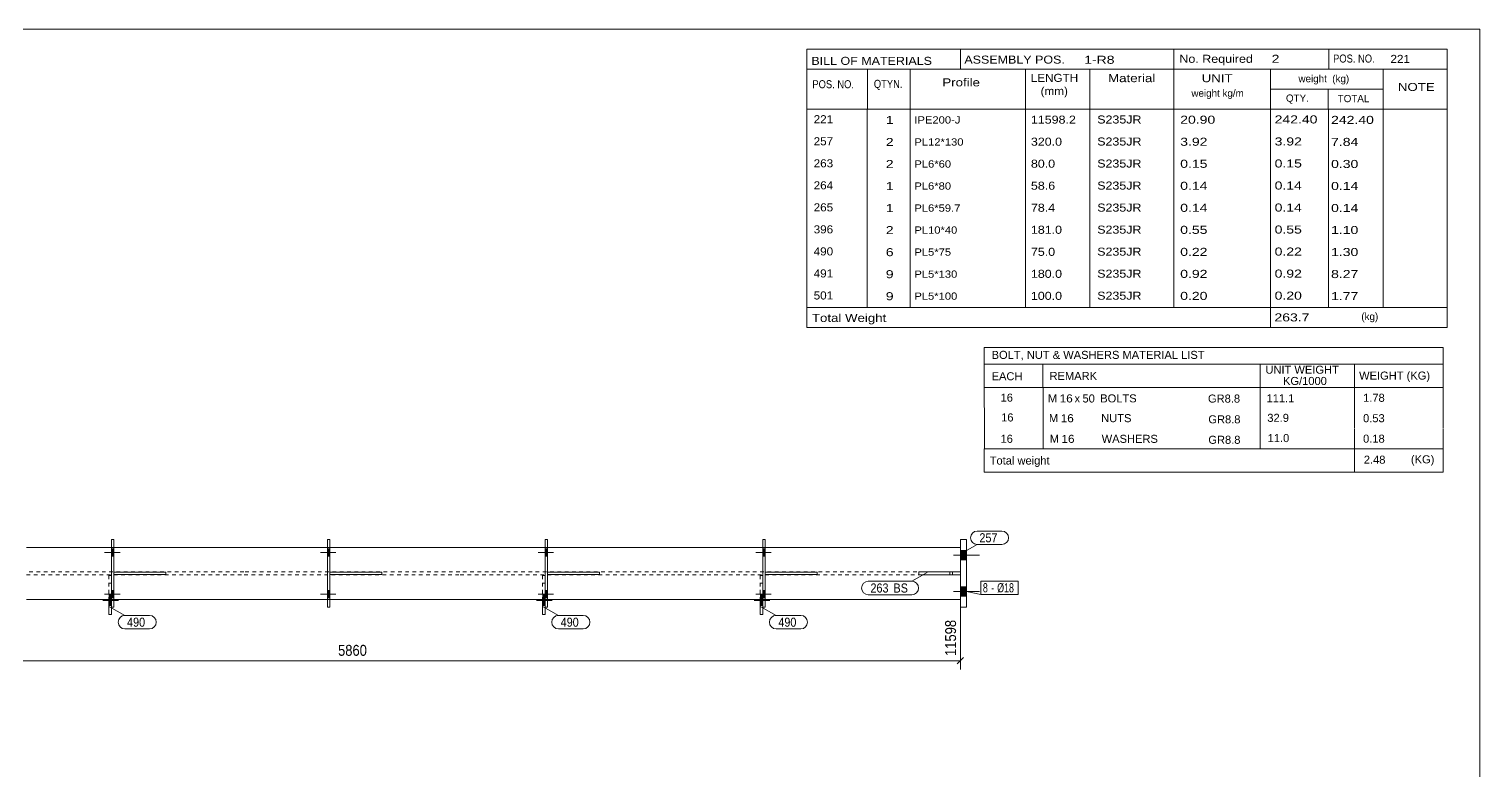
# Model space of a CAD drawing. Header units: millimetres. Extents: x 2 to 825, y 1 to 579.
# Drawn here: x 426.2 to 825, y 375.2 to 579 of the extents above; entities that cross this region are included whole.
import ezdxf

# ---------------------------------------------------------------- set-up
doc = ezdxf.new("R2010")
doc.units = ezdxf.units.MM
doc.linetypes.add('XKITLINE00', pattern=[0])
doc.linetypes.add('XKITLINE01', pattern=[4, 1, -1, 1, -1])
for name, color, linetype, lineweight in [('Bolt', 3, 'Continuous', 0), ('BoltMark', 7, 'Continuous', 0), ('Dimensions', 7, 'Continuous', 0), ('DrawingSheet', 5, 'Continuous', 0), ('OtherObjectType', 7, 'Continuous', 0), ('Part', 2, 'Continuous', 0), ('PartMark', 7, 'Continuous', 0)]:
    doc.layers.add(name, color=color, linetype=linetype, lineweight=lineweight)
doc.styles.add('ARIAL', font='ARIAL.TTF')
doc.styles.add('ARIAL_NARROW', font='ARIALN.TTF')

# ---------------------------------------------------------------- blocks, each defined once
blk = doc.blocks.new('*A62')
at = {"layer": 'Bolt'}
blk.add_hatch(color=3, dxfattribs=at).paths.add_polyline_path([(448.17, 423.46), (448.88, 423.46), (448.88, 420.65), (448.17, 420.65)], flags=17)
at = {"layer": 'Bolt', "color": 3, "linetype": 'XKITLINE00', "lineweight": 0}
for p, q in [((448.88, 423.46), (448.17, 423.46)), ((450.81, 422.05), (446.53, 422.05)), ((448.88, 420.65), (448.17, 420.65))]:
    blk.add_line(p, q, dxfattribs=at)
blk = doc.blocks.new('*A63')
at = {"layer": 'Bolt'}
for points in [[(448.88, 436.2), (449.6, 436.2), (449.6, 434.2), (448.88, 434.2)], [(448.88, 436.2), (449.6, 436.2), (449.6, 434.2), (448.88, 434.2)], [(448.88, 424.77), (449.6, 424.77), (449.6, 422.77), (448.88, 422.77)], [(448.88, 424.77), (449.6, 424.77), (449.6, 422.77), (448.88, 422.77)]]:
    blk.add_hatch(color=3, dxfattribs=at).paths.add_polyline_path(points, flags=17)
at = {"layer": 'Bolt', "color": 3, "linetype": 'XKITLINE00', "lineweight": 0}
for p, q in [((451.26, 435.2), (446.97, 435.2)), ((451.26, 435.2), (446.97, 435.2)), ((449.6, 436.2), (448.88, 436.2)), ((449.6, 436.2), (448.88, 436.2)), ((449.6, 434.2), (448.88, 434.2)), ((449.6, 434.2), (448.88, 434.2)), ((451.26, 423.77), (446.97, 423.77)), ((451.26, 423.77), (446.97, 423.77)), ((449.6, 424.77), (448.88, 424.77)), ((449.6, 424.77), (448.88, 424.77)), ((449.6, 422.77), (448.88, 422.77)), ((449.6, 422.77), (448.88, 422.77))]:
    blk.add_line(p, q, dxfattribs=at)
blk = doc.blocks.new('*A64')
at = {"layer": 'Bolt'}
for points in [[(508.24, 436.2), (508.96, 436.2), (508.96, 434.2), (508.24, 434.2)], [(508.24, 436.2), (508.96, 436.2), (508.96, 434.2), (508.24, 434.2)], [(508.24, 424.77), (508.96, 424.77), (508.96, 422.77), (508.24, 422.77)], [(508.24, 424.77), (508.96, 424.77), (508.96, 422.77), (508.24, 422.77)]]:
    blk.add_hatch(color=3, dxfattribs=at).paths.add_polyline_path(points, flags=17)
at = {"layer": 'Bolt', "color": 3, "linetype": 'XKITLINE00', "lineweight": 0}
for p, q in [((510.61, 435.2), (506.33, 435.2)), ((510.61, 435.2), (506.33, 435.2)), ((508.96, 436.2), (508.24, 436.2)), ((508.96, 436.2), (508.24, 436.2)), ((508.96, 434.2), (508.24, 434.2)), ((508.96, 434.2), (508.24, 434.2)), ((510.61, 423.77), (506.33, 423.77)), ((510.61, 423.77), (506.33, 423.77)), ((508.96, 424.77), (508.24, 424.77)), ((508.96, 424.77), (508.24, 424.77)), ((508.96, 422.77), (508.24, 422.77)), ((508.96, 422.77), (508.24, 422.77))]:
    blk.add_line(p, q, dxfattribs=at)
blk = doc.blocks.new('*A65')
at = {"layer": 'Bolt'}
blk.add_hatch(color=3, dxfattribs=at).paths.add_polyline_path([(567.34, 423.46), (568.06, 423.46), (568.06, 420.65), (567.34, 420.65)], flags=17)
at = {"layer": 'Bolt', "color": 3, "linetype": 'XKITLINE00', "lineweight": 0}
for p, q in [((568.06, 423.46), (567.34, 423.46)), ((569.98, 422.05), (565.7, 422.05)), ((568.06, 420.65), (567.34, 420.65))]:
    blk.add_line(p, q, dxfattribs=at)
blk = doc.blocks.new('*A66')
at = {"layer": 'Bolt'}
for points in [[(568.06, 436.2), (568.77, 436.2), (568.77, 434.2), (568.06, 434.2)], [(568.06, 436.2), (568.77, 436.2), (568.77, 434.2), (568.06, 434.2)], [(568.06, 424.77), (568.77, 424.77), (568.77, 422.77), (568.06, 422.77)], [(568.06, 424.77), (568.77, 424.77), (568.77, 422.77), (568.06, 422.77)]]:
    blk.add_hatch(color=3, dxfattribs=at).paths.add_polyline_path(points, flags=17)
at = {"layer": 'Bolt', "color": 3, "linetype": 'XKITLINE00', "lineweight": 0}
for p, q in [((570.43, 435.2), (566.14, 435.2)), ((570.43, 435.2), (566.14, 435.2)), ((568.77, 436.2), (568.06, 436.2)), ((568.77, 436.2), (568.06, 436.2)), ((568.77, 434.2), (568.06, 434.2)), ((568.77, 434.2), (568.06, 434.2)), ((570.43, 423.77), (566.14, 423.77)), ((570.43, 423.77), (566.14, 423.77)), ((568.77, 424.77), (568.06, 424.77)), ((568.77, 424.77), (568.06, 424.77)), ((568.77, 422.77), (568.06, 422.77)), ((568.77, 422.77), (568.06, 422.77))]:
    blk.add_line(p, q, dxfattribs=at)
blk = doc.blocks.new('*A67')
at = {"layer": 'Bolt'}
blk.add_hatch(color=3, dxfattribs=at).paths.add_polyline_path([(627.16, 423.46), (627.87, 423.46), (627.87, 420.65), (627.16, 420.65)], flags=17)
at = {"layer": 'Bolt', "color": 3, "linetype": 'XKITLINE00', "lineweight": 0}
for p, q in [((627.87, 423.46), (627.16, 423.46)), ((629.8, 422.05), (625.51, 422.05)), ((627.87, 420.65), (627.16, 420.65))]:
    blk.add_line(p, q, dxfattribs=at)
blk = doc.blocks.new('*A68')
at = {"layer": 'Bolt'}
for points in [[(627.87, 436.2), (628.58, 436.2), (628.58, 434.2), (627.87, 434.2)], [(627.87, 436.2), (628.58, 436.2), (628.58, 434.2), (627.87, 434.2)], [(627.87, 424.77), (628.58, 424.77), (628.58, 422.77), (627.87, 422.77)], [(627.87, 424.77), (628.58, 424.77), (628.58, 422.77), (627.87, 422.77)]]:
    blk.add_hatch(color=3, dxfattribs=at).paths.add_polyline_path(points, flags=17)
at = {"layer": 'Bolt', "color": 3, "linetype": 'XKITLINE00', "lineweight": 0}
for p, q in [((630.24, 435.2), (625.96, 435.2)), ((630.24, 435.2), (625.96, 435.2)), ((628.58, 436.2), (627.87, 436.2)), ((628.58, 436.2), (627.87, 436.2)), ((628.58, 434.2), (627.87, 434.2)), ((628.58, 434.2), (627.87, 434.2)), ((630.24, 423.77), (625.96, 423.77)), ((630.24, 423.77), (625.96, 423.77)), ((628.58, 424.77), (627.87, 424.77)), ((628.58, 424.77), (627.87, 424.77)), ((628.58, 422.77), (627.87, 422.77)), ((628.58, 422.77), (627.87, 422.77))]:
    blk.add_line(p, q, dxfattribs=at)
blk = doc.blocks.new('*A69')
at = {"layer": 'Bolt'}
for points in [[(683.92, 433.2), (682.21, 433.2), (682.21, 435.77), (683.92, 435.77)], [(683.92, 433.2), (682.21, 433.2), (682.21, 435.77), (683.92, 435.77)], [(683.92, 433.2), (682.21, 433.2), (682.21, 435.77), (683.92, 435.77)], [(683.92, 433.2), (682.21, 433.2), (682.21, 435.77), (683.92, 435.77)], [(683.92, 423.2), (682.21, 423.2), (682.21, 425.77), (683.92, 425.77)], [(683.92, 423.2), (682.21, 423.2), (682.21, 425.77), (683.92, 425.77)], [(683.92, 423.2), (682.21, 423.2), (682.21, 425.77), (683.92, 425.77)], [(683.92, 423.2), (682.21, 423.2), (682.21, 425.77), (683.92, 425.77)]]:
    blk.add_hatch(color=3, dxfattribs=at).paths.add_polyline_path(points, flags=17)
at = {"layer": 'Bolt', "color": 3, "linetype": 'XKITLINE00', "lineweight": 0}
for p, q in [((683.92, 435.77), (682.21, 435.77)), ((683.92, 435.77), (682.21, 435.77)), ((683.92, 435.77), (682.21, 435.77)), ((683.92, 435.77), (682.21, 435.77)), ((687.49, 434.48), (680.35, 434.48)), ((687.49, 434.48), (680.35, 434.48)), ((687.49, 434.48), (680.35, 434.48)), ((687.49, 434.48), (680.35, 434.48)), ((683.92, 433.2), (682.21, 433.2)), ((683.92, 433.2), (682.21, 433.2)), ((683.92, 433.2), (682.21, 433.2)), ((683.92, 433.2), (682.21, 433.2)), ((687.49, 424.48), (680.35, 424.48)), ((687.49, 424.48), (680.35, 424.48)), ((687.49, 424.48), (680.35, 424.48)), ((687.49, 424.48), (680.35, 424.48)), ((683.92, 425.77), (682.21, 425.77)), ((683.92, 425.77), (682.21, 425.77)), ((683.92, 425.77), (682.21, 425.77)), ((683.92, 425.77), (682.21, 425.77)), ((683.92, 423.2), (682.21, 423.2)), ((683.92, 423.2), (682.21, 423.2)), ((683.92, 423.2), (682.21, 423.2)), ((683.92, 423.2), (682.21, 423.2))]:
    blk.add_line(p, q, dxfattribs=at)
blk = doc.blocks.new('*A71')
at = {"layer": 'Part', "color": 2, "linetype": 'XKITLINE00', "lineweight": 0}
for p, q in [((448.88, 436.62), (425.6, 436.62)), ((485.31, 436.62), (449.6, 436.62)), ((508.24, 436.62), (485.41, 436.62)), ((544.67, 436.62), (508.96, 436.62)), ((568.06, 436.62), (544.77, 436.62)), ((604.48, 436.62), (568.77, 436.62)), ((627.87, 436.62), (604.58, 436.62)), ((682.21, 436.62), (628.58, 436.62)), ((448.88, 422.34), (425.6, 422.34)), ((485.31, 422.34), (449.6, 422.34)), ((508.24, 422.34), (485.41, 422.34)), ((544.67, 422.34), (508.96, 422.34)), ((568.06, 422.34), (544.77, 422.34)), ((604.48, 422.34), (568.77, 422.34)), ((627.87, 422.34), (604.58, 422.34)), ((628.58, 422.34), (682.21, 422.34))]:
    blk.add_line(p, q, dxfattribs=at)
at = {"layer": 'Part', "color": 7, "linetype": 'XKITLINE01', "lineweight": 0}
for p, q in [((449.6, 436.62), (448.88, 436.62)), ((508.96, 436.62), (508.24, 436.62)), ((568.77, 436.62), (568.06, 436.62)), ((628.58, 436.62), (627.87, 436.62)), ((682.21, 422.34), (682.21, 436.62)), ((485.31, 429.88), (425.6, 429.88)), ((425.6, 429.08), (485.31, 429.08)), ((544.67, 429.88), (485.41, 429.88)), ((485.41, 429.08), (544.67, 429.08)), ((604.48, 429.88), (544.77, 429.88)), ((544.77, 429.08), (604.48, 429.08)), ((682.21, 429.88), (604.58, 429.88)), ((604.58, 429.08), (682.21, 429.08)), ((449.6, 422.34), (448.88, 422.34)), ((508.96, 422.34), (508.24, 422.34)), ((568.77, 422.34), (568.06, 422.34)), ((628.58, 422.34), (627.87, 422.34))]:
    blk.add_line(p, q, dxfattribs=at)
blk = doc.blocks.new('*A85')
at = {"layer": 'Part', "color": 7, "linetype": 'XKITLINE01', "lineweight": 0}
for p, q in [((448.88, 428.91), (448.17, 428.91)), ((448.17, 428.91), (448.17, 422.34)), ((448.17, 426.77), (448.88, 426.77)), ((448.88, 420.2), (448.88, 428.91))]:
    blk.add_line(p, q, dxfattribs=at)
at = {"layer": 'Part', "color": 2, "linetype": 'XKITLINE00', "lineweight": 0}
for p, q in [((448.17, 418.2), (448.17, 422.34)), ((448.88, 418.2), (448.88, 420.2)), ((448.88, 418.2), (448.17, 418.2))]:
    blk.add_line(p, q, dxfattribs=at)
blk = doc.blocks.new('*A86')
at = {"layer": 'Part', "color": 2, "linetype": 'XKITLINE00', "lineweight": 0}
for p, q in [((449.6, 429.84), (463.88, 429.84)), ((463.88, 429.12), (449.6, 429.12)), ((463.88, 429.12), (463.88, 429.84))]:
    blk.add_line(p, q, dxfattribs=at)
at = {"layer": 'Part', "color": 7, "linetype": 'XKITLINE01', "lineweight": 0}
blk.add_line((449.6, 429.12), (449.6, 429.84), dxfattribs=at)
blk.add_line((449.6, 429.12), (449.6, 429.84), dxfattribs=at)
blk = doc.blocks.new('*A87')
at = {"layer": 'Part', "color": 2, "linetype": 'XKITLINE00', "lineweight": 0}
for p, q in [((448.88, 420.2), (448.88, 438.77)), ((448.88, 438.77), (449.6, 438.77)), ((449.6, 438.77), (449.6, 420.2)), ((449.6, 420.2), (448.88, 420.2))]:
    blk.add_line(p, q, dxfattribs=at)
blk = doc.blocks.new('*A88')
at = {"layer": 'Part', "color": 2, "linetype": 'XKITLINE00', "lineweight": 0}
for p, q in [((508.96, 429.84), (523.24, 429.84)), ((523.24, 429.12), (508.96, 429.12)), ((523.24, 429.12), (523.24, 429.84))]:
    blk.add_line(p, q, dxfattribs=at)
at = {"layer": 'Part', "color": 7, "linetype": 'XKITLINE01', "lineweight": 0}
blk.add_line((508.96, 429.12), (508.96, 429.84), dxfattribs=at)
blk.add_line((508.96, 429.12), (508.96, 429.84), dxfattribs=at)
blk = doc.blocks.new('*A89')
at = {"layer": 'Part', "color": 2, "linetype": 'XKITLINE00', "lineweight": 0}
for p, q in [((508.24, 420.2), (508.24, 438.77)), ((508.24, 438.77), (508.96, 438.77)), ((508.96, 438.77), (508.96, 420.2)), ((508.96, 420.2), (508.24, 420.2))]:
    blk.add_line(p, q, dxfattribs=at)
blk = doc.blocks.new('*A90')
at = {"layer": 'Part', "color": 7, "linetype": 'XKITLINE01', "lineweight": 0}
for p, q in [((568.06, 428.91), (567.34, 428.91)), ((567.34, 428.91), (567.34, 422.34)), ((567.34, 426.77), (568.06, 426.77)), ((568.06, 420.2), (568.06, 428.91))]:
    blk.add_line(p, q, dxfattribs=at)
at = {"layer": 'Part', "color": 2, "linetype": 'XKITLINE00', "lineweight": 0}
for p, q in [((567.34, 418.2), (567.34, 422.34)), ((568.06, 418.2), (568.06, 420.2)), ((568.06, 418.2), (567.34, 418.2))]:
    blk.add_line(p, q, dxfattribs=at)
blk = doc.blocks.new('*A91')
at = {"layer": 'Part', "color": 2, "linetype": 'XKITLINE00', "lineweight": 0}
for p, q in [((568.77, 429.84), (583.06, 429.84)), ((583.06, 429.12), (568.77, 429.12)), ((583.06, 429.12), (583.06, 429.84))]:
    blk.add_line(p, q, dxfattribs=at)
at = {"layer": 'Part', "color": 7, "linetype": 'XKITLINE01', "lineweight": 0}
blk.add_line((568.77, 429.12), (568.77, 429.84), dxfattribs=at)
blk.add_line((568.77, 429.12), (568.77, 429.84), dxfattribs=at)
blk = doc.blocks.new('*A92')
at = {"layer": 'Part', "color": 2, "linetype": 'XKITLINE00', "lineweight": 0}
for p, q in [((568.06, 420.2), (568.06, 438.77)), ((568.06, 438.77), (568.77, 438.77)), ((568.77, 438.77), (568.77, 420.2)), ((568.77, 420.2), (568.06, 420.2))]:
    blk.add_line(p, q, dxfattribs=at)
blk = doc.blocks.new('*A93')
at = {"layer": 'Part', "color": 7, "linetype": 'XKITLINE01', "lineweight": 0}
for p, q in [((627.87, 428.91), (627.16, 428.91)), ((627.16, 428.91), (627.16, 422.34)), ((627.16, 426.77), (627.87, 426.77)), ((627.87, 420.2), (627.87, 428.91))]:
    blk.add_line(p, q, dxfattribs=at)
at = {"layer": 'Part', "color": 2, "linetype": 'XKITLINE00', "lineweight": 0}
for p, q in [((627.16, 418.2), (627.16, 422.34)), ((627.87, 418.2), (627.87, 420.2)), ((627.87, 418.2), (627.16, 418.2))]:
    blk.add_line(p, q, dxfattribs=at)
blk = doc.blocks.new('*A94')
at = {"layer": 'Part', "color": 2, "linetype": 'XKITLINE00', "lineweight": 0}
for p, q in [((628.58, 429.84), (642.87, 429.84)), ((642.87, 429.12), (628.58, 429.12)), ((642.87, 429.12), (642.87, 429.84))]:
    blk.add_line(p, q, dxfattribs=at)
at = {"layer": 'Part', "color": 7, "linetype": 'XKITLINE01', "lineweight": 0}
blk.add_line((628.58, 429.12), (628.58, 429.84), dxfattribs=at)
blk.add_line((628.58, 429.12), (628.58, 429.84), dxfattribs=at)
blk = doc.blocks.new('*A95')
at = {"layer": 'Part', "color": 2, "linetype": 'XKITLINE00', "lineweight": 0}
for p, q in [((627.87, 420.2), (627.87, 438.77)), ((627.87, 438.77), (628.58, 438.77)), ((628.58, 438.77), (628.58, 420.2)), ((628.58, 420.2), (627.87, 420.2))]:
    blk.add_line(p, q, dxfattribs=at)
blk = doc.blocks.new('*A96')
at = {"layer": 'Part', "color": 7, "linetype": 'XKITLINE01', "lineweight": 0}
for p, q in [((670.78, 429.05), (670.78, 429.91)), ((682.21, 429.91), (670.78, 429.91)), ((682.21, 429.05), (670.78, 429.05)), ((679.35, 429.05), (679.35, 429.91)), ((680.06, 429.05), (680.06, 429.91)), ((682.21, 429.05), (682.21, 429.91))]:
    blk.add_line(p, q, dxfattribs=at)
blk = doc.blocks.new('*A98')
at = {"layer": 'Part', "color": 2, "linetype": 'XKITLINE00', "lineweight": 0}
for p, q in [((670.78, 429.91), (682.21, 429.91)), ((670.78, 429.05), (670.78, 429.91)), ((682.21, 429.05), (670.78, 429.05)), ((679.35, 429.91), (679.35, 429.05)), ((682.21, 429.91), (682.21, 429.05))]:
    blk.add_line(p, q, dxfattribs=at)
at = {"layer": 'Part', "color": 7, "linetype": 'XKITLINE01', "lineweight": 0}
blk.add_line((680.06, 429.05), (680.06, 429.91), dxfattribs=at)
blk = doc.blocks.new('*A99')
at = {"layer": 'Part', "color": 2, "linetype": 'XKITLINE00', "lineweight": 0}
for p, q in [((683.92, 438.77), (682.21, 438.77)), ((682.21, 438.77), (682.21, 420.2)), ((683.92, 420.2), (683.92, 438.77)), ((682.21, 420.2), (683.92, 420.2))]:
    blk.add_line(p, q, dxfattribs=at)
blk = doc.blocks.new('*A123')
at = {"layer": 'DrawingSheet', "color": 5, "linetype": 'XKITLINE00', "lineweight": 0}
for p, q in [((825, 579), (5, 579)), ((825, 5), (825, 579))]:
    blk.add_line(p, q, dxfattribs=at)
blk = doc.blocks.new('*A124')
at = {"layer": 'OtherObjectType', "color": 7, "linetype": 'XKITLINE00', "lineweight": 0}
for p, q in [((688.76, 491.55), (688.75, 480.55)), ((688.76, 491.55), (814.88, 491.55)), ((814.88, 491.55), (814.88, 480.55)), ((688.75, 486.9), (814.88, 486.9)), ((704.87, 486.91), (704.87, 480.55)), ((764.57, 486.91), (764.57, 480.55)), ((790.47, 486.89), (790.47, 480.55)), ((688.76, 480.52), (688.76, 475.02)), ((688.77, 480.55), (814.88, 480.55)), ((704.92, 480.55), (704.92, 474.93)), ((764.57, 480.55), (764.57, 474.93)), ((790.5, 480.55), (790.5, 475.05)), ((814.88, 480.55), (814.88, 475.05)), ((688.79, 474.93), (688.79, 469.32)), ((704.95, 474.93), (704.95, 469.31)), ((764.57, 474.93), (764.57, 469.31)), ((790.5, 474.93), (790.5, 469.43)), ((814.88, 474.93), (814.88, 469.43)), ((688.79, 469.3), (688.79, 463.73)), ((704.95, 469.31), (704.95, 463.69)), ((764.57, 469.31), (764.57, 463.69)), ((790.5, 469.31), (790.5, 463.7)), ((814.88, 469.31), (814.88, 463.7)), ((814.88, 463.7), (688.75, 463.73)), ((688.78, 463.69), (688.78, 457.29)), ((688.85, 463.69), (814.87, 463.69)), ((790.5, 463.66), (790.5, 457.24)), ((814.87, 463.66), (814.87, 457.25)), ((688.77, 457.25), (814.87, 457.25))]:
    blk.add_line(p, q, dxfattribs=at)
at = {"layer": 'OtherObjectType', "color": 7, "style": 'ARIAL_NARROW'}
for s, width, p in [('BOLT, NUT & WASHERS MATERIAL LIST', 1.211571, (690.79, 488.39)), ('UNIT WEIGHT', 1.211571, (766.03, 484.32)), ('EACH', 1.211571, (690.78, 482.52)), ('REMARK', 1.211571, (706.7, 482.61)), (' KG/1000', 1.211571, (770.02, 481.23)), ('WEIGHT (KG)', 1.211571, (791.78, 482.7)), ('16', 1.211571, (693.26, 476.65)), ('M', 1.211571, (706.26, 476.45)), ('16', 1.275, (709.5, 476.43)), ('50', 1.211571, (715.76, 476.42)), ('BOLTS', 1.211571, (720.63, 476.44)), ('GR8.8', 1.211571, (750.25, 476.39)), ('111.1', 1.211571, (766.34, 476.48)), ('1.78', 1.211571, (792.87, 476.61)), ('x', 1.211571, (713.58, 476.43)), ('16', 1.211571, (693.4, 471.21)), ('M', 1.211571, (706.54, 471.01)), ('16', 1.275, (709.78, 470.99)), ('NUTS', 1.211571, (720.91, 471.01)), ('GR8.8', 1.211571, (750.35, 470.69)), ('32.9', 1.211571, (766.56, 471.1)), ('0.53', 1.211571, (792.87, 470.99)), ('16', 1.211571, (693.24, 465.34)), ('M', 1.211571, (706.76, 465.34)), ('16', 1.275, (710, 465.32)), ('WASHERS', 1.211571, (721.04, 465.33)), ('GR8.8', 1.211571, (750.35, 465.07)), ('11.0', 1.211571, (766.64, 465.54)), ('0.18', 1.211571, (792.87, 465.38)), ('Total weight', 1.211571, (690.26, 459.37)), ('2.48', 1.211571, (793.07, 459.6)), ('(KG)', 1.211571, (806.02, 459.7))]:
    blk.add_text(s, height=2.2, dxfattribs=dict(at, width=width)).set_placement(p)
blk = doc.blocks.new('*A129')
at = {"layer": 'OtherObjectType', "color": 7, "linetype": 'XKITLINE00', "lineweight": 0}
for p, q in [((639.98, 573.5), (815.98, 573.5)), ((639.98, 573.5), (639.98, 562.5)), ((682.26, 573.42), (682.26, 567.87)), ((740.85, 568), (740.85, 573.5)), ((783.43, 567.96), (783.43, 573.42)), ((815.98, 568), (815.98, 573.5)), ((639.98, 568), (815.98, 568)), ((656.64, 568), (656.64, 557)), ((668.4, 567.98), (668.4, 557.03)), ((700.12, 567.99), (700.13, 557)), ((717.78, 567.98), (717.78, 557)), ((740.85, 567.98), (740.85, 557)), ((767.43, 568), (767.43, 557)), ((798.42, 568), (798.42, 557)), ((815.98, 568), (815.98, 562.5)), ((639.98, 562.5), (639.98, 557)), ((767.45, 562.52), (798.45, 562.52)), ((783.28, 562.52), (783.28, 557)), ((815.98, 562.5), (815.98, 557)), ((639.98, 557), (815.98, 557)), ((639.98, 557), (639.98, 550.95)), ((656.63, 557), (656.63, 550.95)), ((668.44, 556.99), (668.44, 550.95)), ((700.12, 557), (700.11, 550.95)), ((717.79, 557), (717.79, 550.95)), ((740.87, 557), (740.87, 550.95)), ((767.44, 557), (767.44, 550.95)), ((783.33, 556.95), (783.33, 550.95)), ((798.43, 557), (798.43, 550.95)), ((815.98, 557), (815.98, 550.95)), ((639.98, 550.95), (639.98, 544.9)), ((656.63, 550.95), (656.63, 544.9)), ((668.44, 550.94), (668.44, 544.9)), ((700.12, 550.95), (700.11, 544.9)), ((717.79, 550.95), (717.79, 544.9)), ((740.87, 550.95), (740.87, 544.9)), ((767.44, 550.95), (767.44, 544.9)), ((783.33, 550.9), (783.33, 544.9)), ((798.43, 550.95), (798.43, 544.9)), ((815.98, 550.95), (815.98, 544.9)), ((639.98, 544.9), (639.98, 538.85)), ((656.63, 544.9), (656.63, 538.85)), ((668.44, 544.89), (668.44, 538.85)), ((700.12, 544.9), (700.11, 538.85)), ((717.79, 544.9), (717.79, 538.85)), ((740.87, 544.9), (740.87, 538.85)), ((767.44, 544.9), (767.44, 538.85)), ((783.33, 544.85), (783.33, 538.85)), ((798.43, 544.9), (798.43, 538.85)), ((815.98, 544.9), (815.98, 538.85)), ((639.98, 538.85), (639.98, 532.8)), ((656.63, 538.85), (656.63, 532.8)), ((668.44, 538.84), (668.44, 532.8)), ((700.12, 538.85), (700.11, 532.8)), ((717.79, 538.85), (717.79, 532.8)), ((740.87, 538.85), (740.87, 532.8)), ((767.44, 538.85), (767.44, 532.8)), ((783.33, 538.8), (783.33, 532.8)), ((798.43, 538.85), (798.43, 532.8)), ((815.98, 538.85), (815.98, 532.8)), ((639.98, 532.8), (639.98, 526.75)), ((656.63, 532.8), (656.63, 526.75)), ((668.44, 532.79), (668.44, 526.75)), ((700.12, 532.8), (700.11, 526.75)), ((717.79, 532.8), (717.79, 526.75)), ((740.87, 532.8), (740.87, 526.75)), ((767.44, 532.8), (767.44, 526.75)), ((783.33, 532.75), (783.33, 526.75)), ((798.43, 532.8), (798.43, 526.75)), ((815.98, 532.8), (815.98, 526.75)), ((639.98, 526.75), (639.98, 520.7)), ((656.63, 526.75), (656.63, 520.7)), ((668.44, 526.74), (668.44, 520.7)), ((700.12, 526.75), (700.11, 520.7)), ((717.79, 526.75), (717.79, 520.7)), ((740.87, 526.75), (740.87, 520.7)), ((767.44, 526.75), (767.44, 520.7)), ((783.33, 526.7), (783.33, 520.7)), ((798.43, 526.75), (798.43, 520.7)), ((815.98, 526.75), (815.98, 520.7)), ((639.98, 520.7), (639.98, 514.65)), ((656.63, 520.7), (656.63, 514.65)), ((668.44, 520.69), (668.44, 514.65)), ((700.12, 520.7), (700.11, 514.65)), ((717.79, 520.7), (717.79, 514.65)), ((740.87, 520.7), (740.87, 514.65)), ((767.44, 520.7), (767.44, 514.65)), ((783.33, 520.65), (783.33, 514.65)), ((798.43, 520.7), (798.43, 514.65)), ((815.98, 520.7), (815.98, 514.65)), ((639.98, 514.65), (639.98, 508.6)), ((656.63, 514.65), (656.63, 508.6)), ((668.44, 514.64), (668.44, 508.6)), ((700.12, 514.65), (700.11, 508.6)), ((717.79, 514.65), (717.79, 508.6)), ((740.87, 514.65), (740.87, 508.6)), ((767.44, 514.65), (767.44, 508.6)), ((783.33, 514.6), (783.33, 508.6)), ((798.43, 514.65), (798.43, 508.6)), ((815.98, 514.65), (815.98, 508.6)), ((639.98, 508.6), (639.98, 502.55)), ((656.63, 508.6), (656.63, 502.55)), ((668.44, 508.59), (668.44, 502.55)), ((700.12, 508.6), (700.11, 502.55)), ((717.79, 508.6), (717.79, 502.55)), ((740.87, 508.6), (740.87, 502.55)), ((767.44, 508.6), (767.44, 502.55)), ((783.33, 508.55), (783.33, 502.55)), ((798.43, 508.6), (798.43, 502.55)), ((815.98, 508.6), (815.98, 502.55)), ((639.98, 502.55), (815.98, 502.55)), ((639.98, 502.55), (639.98, 497.05)), ((767.44, 502.55), (767.44, 497.05)), ((815.98, 502.55), (815.98, 497.05)), ((639.98, 497.05), (815.98, 497.05))]:
    blk.add_line(p, q, dxfattribs=at)
at = {"layer": 'OtherObjectType', "color": 7, "style": 'ARIAL_NARROW'}
for s, height, width, p in [('BILL OF MATERIALS', 2.2, 1.36, (641.25, 569.16)), ('ASSEMBLY POS.', 2.2, 1.36, (683.3, 569.5)), ('1-R8', 2.2, 1.525501, (716.23, 569.46)), ('No. Required', 2.2, 1.36, (742.39, 569.72)), ('2', 2.2, 1.525501, (767.75, 569.72)), ('POS. NO.', 2.2, 1.02, (784.63, 569.79)), ('221', 2.2, 1.270501, (800.4, 569.69)), ('LENGTH', 2.2, 1.275, (701.54, 564.49)), ('Material', 2.2, 1.445, (722.81, 564.41)), ('UNIT', 2.2, 1.445, (748.52, 564.4)), ('weight  (kg)', 1.98, 1.19, (775.11, 564.39)), ('POS. NO.', 2.2, 1.02, (641.53, 562.74)), ('QTYN.', 2.2, 1.02, (658.42, 562.84)), ('Profile', 2.2, 1.445, (677.26, 563.25)), ('(mm)', 2.2, 1.275, (704.26, 560.86)), ('weight kg/m', 1.98, 1.19, (745.69, 560.4)), ('NOTE', 2.2, 1.445, (802.44, 561.99)), ('QTY.', 1.98, 1.19, (771.68, 559.03)), ('TOTAL', 1.98, 1.19, (785.9, 558.91)), ('221', 2.2, 1.270501, (641.89, 553.12)), ('1', 2.2, 1.525501, (661.71, 552.91)), ('IPE200-J', 1.98, 1.355501, (669.56, 553.04)), ('11598.2', 2.2, 1.355501, (701.59, 553.01)), ('S235JR', 2.2, 1.355501, (719.81, 553.05)), ('20.90', 2.2, 1.525501, (742.62, 552.99)), ('242.40', 2.2, 1.525501, (768.57, 553.07)), ('242.40', 2.2, 1.525501, (784.08, 552.94)), ('257', 2.2, 1.270501, (641.89, 547.07)), ('2', 2.2, 1.525501, (661.71, 546.86)), ('PL12*130', 1.98, 1.355501, (669.56, 546.99)), ('320.0', 2.2, 1.355501, (701.59, 546.96)), ('S235JR', 2.2, 1.355501, (719.81, 547)), ('3.92', 2.2, 1.525501, (742.62, 546.94)), ('3.92', 2.2, 1.525501, (768.57, 547.02)), ('7.84', 2.2, 1.525501, (784.08, 546.89)), ('263', 2.2, 1.270501, (641.89, 541.02)), ('2', 2.2, 1.525501, (661.71, 540.81)), ('PL6*60', 1.98, 1.355501, (669.56, 540.94)), ('80.0', 2.2, 1.355501, (701.59, 540.91)), ('S235JR', 2.2, 1.355501, (719.81, 540.95)), ('0.15', 2.2, 1.525501, (742.62, 540.89)), ('0.15', 2.2, 1.525501, (768.57, 540.97)), ('0.30', 2.2, 1.525501, (784.08, 540.84)), ('264', 2.2, 1.270501, (641.89, 534.97)), ('1', 2.2, 1.525501, (661.71, 534.76)), ('PL6*80', 1.98, 1.355501, (669.56, 534.89)), ('58.6', 2.2, 1.355501, (701.59, 534.86)), ('S235JR', 2.2, 1.355501, (719.81, 534.9)), ('0.14', 2.2, 1.525501, (742.62, 534.84)), ('0.14', 2.2, 1.525501, (768.57, 534.92)), ('0.14', 2.2, 1.525501, (784.08, 534.79)), ('265', 2.2, 1.270501, (641.89, 528.92)), ('1', 2.2, 1.525501, (661.71, 528.71)), ('PL6*59.7', 1.98, 1.355501, (669.56, 528.84)), ('78.4', 2.2, 1.355501, (701.59, 528.81)), ('S235JR', 2.2, 1.355501, (719.81, 528.85)), ('0.14', 2.2, 1.525501, (742.62, 528.79)), ('0.14', 2.2, 1.525501, (768.57, 528.87)), ('0.14', 2.2, 1.525501, (784.08, 528.74)), ('396', 2.2, 1.270501, (641.89, 522.87)), ('2', 2.2, 1.525501, (661.71, 522.66)), ('PL10*40', 1.98, 1.355501, (669.56, 522.79)), ('181.0', 2.2, 1.355501, (701.59, 522.76)), ('S235JR', 2.2, 1.355501, (719.81, 522.8)), ('0.55', 2.2, 1.525501, (742.62, 522.74)), ('0.55', 2.2, 1.525501, (768.57, 522.82)), ('1.10', 2.2, 1.525501, (784.08, 522.69)), ('490', 2.2, 1.270501, (641.89, 516.82)), ('6', 2.2, 1.525501, (661.71, 516.61)), ('PL5*75', 1.98, 1.355501, (669.56, 516.74)), ('75.0', 2.2, 1.355501, (701.59, 516.71)), ('S235JR', 2.2, 1.355501, (719.81, 516.75)), ('0.22', 2.2, 1.525501, (742.62, 516.69)), ('0.22', 2.2, 1.525501, (768.57, 516.77)), ('1.30', 2.2, 1.525501, (784.08, 516.64)), ('491', 2.2, 1.270501, (641.89, 510.77)), ('9', 2.2, 1.525501, (661.71, 510.56)), ('PL5*130', 1.98, 1.355501, (669.56, 510.69)), ('180.0', 2.2, 1.355501, (701.59, 510.66)), ('S235JR', 2.2, 1.355501, (719.81, 510.7)), ('0.92', 2.2, 1.525501, (742.62, 510.64)), ('0.92', 2.2, 1.525501, (768.57, 510.72)), ('8.27', 2.2, 1.525501, (784.08, 510.59)), ('501', 2.2, 1.270501, (641.89, 504.72)), ('9', 2.2, 1.525501, (661.71, 504.51)), ('PL5*100', 1.98, 1.355501, (669.56, 504.64)), ('100.0', 2.2, 1.355501, (701.59, 504.61)), ('S235JR', 2.2, 1.355501, (719.81, 504.65)), ('0.20', 2.2, 1.525501, (742.62, 504.59)), ('0.20', 2.2, 1.525501, (768.57, 504.67)), ('1.77', 2.2, 1.525501, (784.08, 504.54)), ('Total Weight', 2.2, 1.445, (641.4, 498.54)), ('263.7', 2.2, 1.525501, (768.52, 498.69)), ('(kg)', 1.98, 1.19, (792.4, 499.06))]:
    blk.add_text(s, height=height, dxfattribs=dict(at, width=width)).set_placement(p)
blk = doc.blocks.new('*A206')
at = {"layer": 'Dimensions', "color": 7, "linetype": 'XKITLINE00', "lineweight": 0}
for p, q in [((349.05, 428.88), (349.05, 403.08)), ((682.21, 421.34), (682.21, 403.08)), ((349.9, 406.33), (348.2, 404.63)), ((349.05, 405.48), (682.21, 405.48)), ((683.06, 406.33), (681.36, 404.63))]:
    blk.add_line(p, q, dxfattribs=at)
at = {"layer": 'Dimensions', "color": 3}
for p in [(349.05, 405.48), (682.21, 405.48)]:
    blk.add_point(p, dxfattribs=at)
at = {"layer": 'Dimensions', "color": 3, "style": 'ARIAL', "width": 0.85}
blk.add_text('11598', height=3, rotation=90.0002, dxfattribs=at).set_placement((681.01, 406.78))
blk.add_text('5860', height=3, dxfattribs=at).set_placement((511.18, 406.83))
blk = doc.blocks.new('*A223')
at = {"layer": 'BoltMark', "color": 7, "linetype": 'XKITLINE00', "lineweight": 0}
for p, q in [((687.79, 427.37), (698.08, 427.37)), ((687.79, 423.67), (687.79, 427.37)), ((698.08, 423.67), (698.08, 427.37)), ((683.92, 424.48), (687.79, 423.67)), ((687.79, 423.67), (698.08, 423.67))]:
    blk.add_line(p, q, dxfattribs=at)
at = {"layer": 'BoltMark', "color": 3, "style": 'ARIAL_NARROW', "width": 0.85}
for s, p in [('8', (688.39, 424.27)), ('Ø18', (692.32, 424.27)), ('-', (690.66, 424.27))]:
    blk.add_text(s, height=2.5, dxfattribs=at).set_placement(p)
blk = doc.blocks.new('*A224')
at = {"layer": 'PartMark', "color": 7, "linetype": 'XKITLINE00', "lineweight": 0}
for p, q in [((686.84, 441.1), (693.6, 441.1)), ((682.59, 435.01), (686.84, 437.4)), ((686.84, 437.4), (693.6, 437.4))]:
    blk.add_line(p, q, dxfattribs=at)
for centre, start, end in [((686.84, 439.25), 90, 270), ((693.6, 439.25), 270, 90)]:
    blk.add_arc(centre, 1.85, start, end, dxfattribs=at)
at = {"layer": 'PartMark', "color": 3, "style": 'ARIAL', "width": 0.85}
blk.add_text('257', height=2.5, dxfattribs=at).set_placement((687.44, 438))
blk = doc.blocks.new('*A225')
at = {"layer": 'PartMark', "color": 7, "linetype": 'XKITLINE00', "lineweight": 0}
for p, q in [((627.34, 420.3), (631.58, 417.91)), ((631.58, 417.91), (638.34, 417.91)), ((631.58, 414.21), (638.34, 414.21))]:
    blk.add_line(p, q, dxfattribs=at)
for centre, start, end in [((631.58, 416.06), 90, 270), ((638.34, 416.06), 270, 90)]:
    blk.add_arc(centre, 1.85, start, end, dxfattribs=at)
at = {"layer": 'PartMark', "color": 3, "style": 'ARIAL', "width": 0.85}
blk.add_text('490', height=2.5, dxfattribs=at).set_placement((632.18, 414.81))
blk = doc.blocks.new('*A226')
at = {"layer": 'PartMark', "color": 7, "linetype": 'XKITLINE00', "lineweight": 0}
for p, q in [((567.52, 420.3), (571.76, 417.91)), ((571.76, 417.91), (578.53, 417.91)), ((571.76, 414.21), (578.53, 414.21))]:
    blk.add_line(p, q, dxfattribs=at)
for centre, start, end in [((571.76, 416.06), 90, 270), ((578.53, 416.06), 270, 90)]:
    blk.add_arc(centre, 1.85, start, end, dxfattribs=at)
at = {"layer": 'PartMark', "color": 3, "style": 'ARIAL', "width": 0.85}
blk.add_text('490', height=2.5, dxfattribs=at).set_placement((572.36, 414.81))
blk = doc.blocks.new('*A227')
at = {"layer": 'PartMark', "color": 7, "linetype": 'XKITLINE00', "lineweight": 0}
for p, q in [((448.35, 420.3), (452.59, 417.91)), ((452.59, 417.91), (459.36, 417.91)), ((452.59, 414.21), (459.36, 414.21))]:
    blk.add_line(p, q, dxfattribs=at)
for centre, start, end in [((452.59, 416.06), 90, 270), ((459.36, 416.06), 270, 90)]:
    blk.add_arc(centre, 1.85, start, end, dxfattribs=at)
at = {"layer": 'PartMark', "color": 3, "style": 'ARIAL', "width": 0.85}
blk.add_text('490', height=2.5, dxfattribs=at).set_placement((453.19, 414.81))
blk = doc.blocks.new('*A228')
at = {"layer": 'PartMark', "color": 7, "linetype": 'XKITLINE00', "lineweight": 0}
for p, q in [((656.9, 427.3), (668.86, 427.3)), ((673.11, 429.7), (668.86, 427.3)), ((656.9, 423.6), (668.86, 423.6))]:
    blk.add_line(p, q, dxfattribs=at)
for centre, start, end in [((656.9, 425.45), 90, 270), ((668.86, 425.45), 270, 90)]:
    blk.add_arc(centre, 1.85, start, end, dxfattribs=at)
at = {"layer": 'PartMark', "color": 3, "style": 'ARIAL', "width": 0.85}
for s, p in [('263', (657.5, 424.2)), ('BS', (663.82, 424.2))]:
    blk.add_text(s, height=2.5, dxfattribs=at).set_placement(p)

msp = doc.modelspace()

# ---------------------------------------------------------------- block references
at = {"lineweight": 0}
for name in ['*A123', '*A129', '*A124', '*A87', '*A89', '*A92', '*A95', '*A99', '*A224', '*A63', '*A64', '*A66', '*A68', '*A69', '*A206', '*A85', '*A86', '*A88', '*A90', '*A91', '*A93', '*A94', '*A228', '*A96', '*A98', '*A223', '*A62', '*A65', '*A67', '*A227', '*A226', '*A225']:
    msp.add_blockref(name, (0, 0), dxfattribs=at)
at = {"layer": 'Part', "lineweight": 0}
msp.add_blockref('*A71', (0, 0), dxfattribs=at)

doc.saveas('drawing.dxf')
